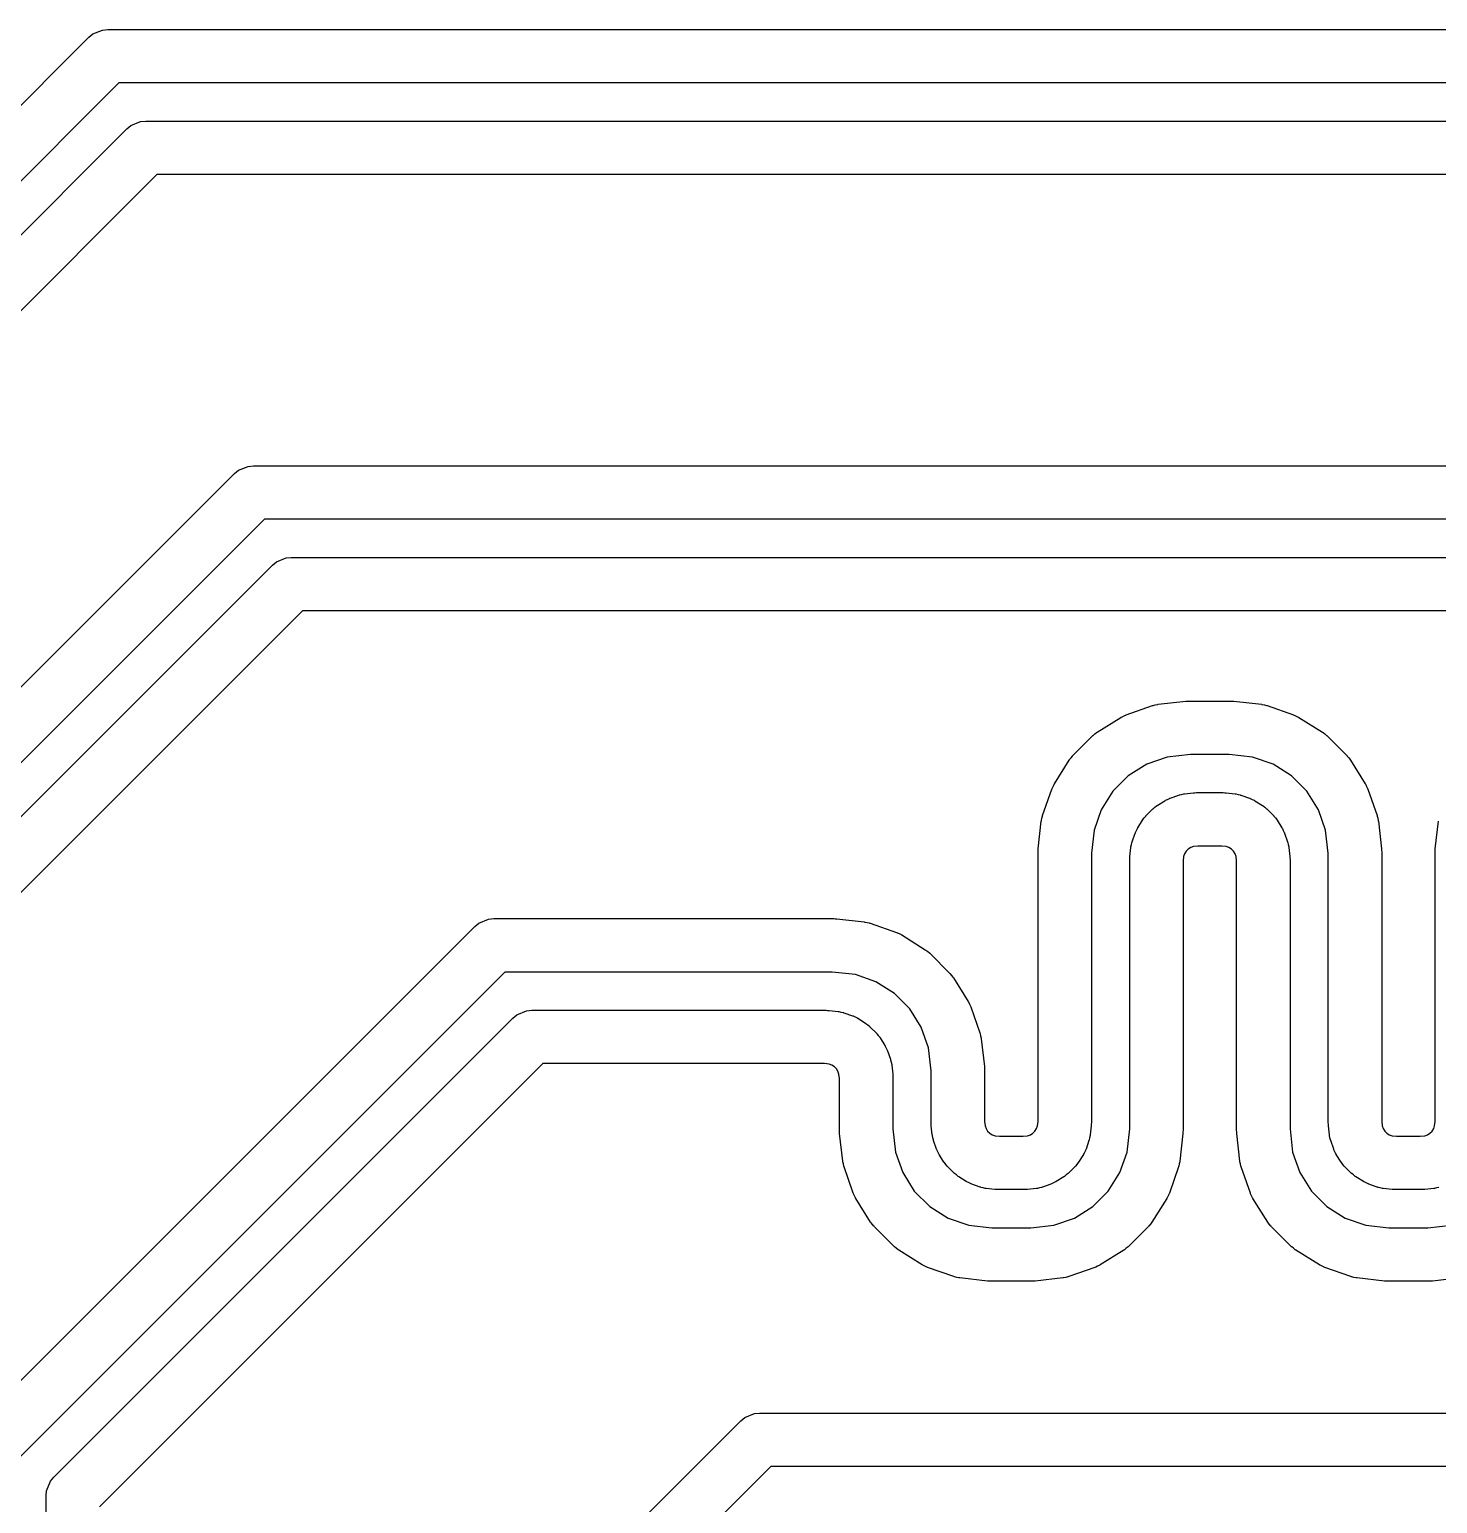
# Model space of a CAD drawing. Extents: x 2.36 to 5.14, y -5.39 to -2.61.
# Drawn here: x 4.0599 to 4.3503, y -3.3891 to -3.085 of the extents above; entities that cross this region are included whole.
import ezdxf

# ---------------------------------------------------------------- set-up
doc = ezdxf.new("R2010")
doc.units = 0
doc.header["$MEASUREMENT"] = 0
doc.layers.add('BLACK', color=7, linetype='CONTINUOUS')

msp = doc.modelspace()

# ---------------------------------------------------------------- linework, layer by layer
at = {"layer": 'BLACK', "linetype": 'CONTINUOUS'}
for p, q in [((4.07219, -3.08665), (4.07302, -3.08597)), ((4.07302, -3.08597), (4.07501, -3.08515)), ((4.07302, -3.08597), (4.07302, -3.08597)), ((4.07501, -3.08515), (4.07609, -3.08504)), ((4.07609, -3.08504), (4.63391, -3.08504)), ((3.88665, -3.27219), (4.07219, -3.08665)), ((4.07837, -3.09606), (3.89606, -3.27837)), ((4.63163, -3.09606), (4.07837, -3.09606)), ((4.08085, -3.10487), (4.08284, -3.10404)), ((4.08284, -3.10404), (4.08391, -3.10394)), ((4.08391, -3.10394), (4.62609, -3.10394)), ((3.90555, -3.28002), (4.08002, -3.10555)), ((4.08002, -3.10555), (4.08085, -3.10487)), ((4.0862, -3.11496), (3.91496, -3.2862)), ((4.6238, -3.11496), (4.0862, -3.11496)), ((3.94665, -3.33219), (4.10219, -3.17665)), ((4.10219, -3.17665), (4.10302, -3.17597)), ((4.10302, -3.17597), (4.10501, -3.17515)), ((4.10501, -3.17515), (4.10609, -3.17504)), ((4.10609, -3.17504), (4.56391, -3.17504)), ((4.10837, -3.18606), (3.95606, -3.33837)), ((4.56163, -3.18606), (4.10837, -3.18606)), ((3.96555, -3.34002), (4.11002, -3.19555)), ((4.11002, -3.19555), (4.11085, -3.19487)), ((4.11085, -3.19487), (4.11284, -3.19404)), ((4.11284, -3.19404), (4.11391, -3.19394)), ((4.11391, -3.19394), (4.55609, -3.19394)), ((4.1162, -3.20496), (3.97496, -3.3462)), ((4.5538, -3.20496), (4.1162, -3.20496)), ((4.28608, -3.2264), (4.29149, -3.22451)), ((4.29149, -3.22451), (4.2916, -3.22448)), ((4.2916, -3.22448), (4.29164, -3.22446)), ((4.29164, -3.22446), (4.29209, -3.22436)), ((4.29209, -3.22436), (4.29254, -3.22425)), ((4.29254, -3.22425), (4.29259, -3.22426)), ((4.29259, -3.22426), (4.2927, -3.22423)), ((4.2927, -3.22423), (4.29839, -3.22359)), ((4.29839, -3.22359), (4.2987, -3.22359)), ((4.2987, -3.22359), (4.29901, -3.22356)), ((4.29901, -3.22356), (4.30766, -3.22356)), ((4.30766, -3.22356), (4.30797, -3.22359)), ((4.30797, -3.22359), (4.30828, -3.22359)), ((4.30828, -3.22359), (4.31397, -3.22423)), ((4.31397, -3.22423), (4.31408, -3.22426)), ((4.31408, -3.22426), (4.31413, -3.22425)), ((4.31413, -3.22425), (4.31458, -3.22436)), ((4.31458, -3.22436), (4.31503, -3.22446)), ((4.31503, -3.22446), (4.31507, -3.22448)), ((4.31507, -3.22448), (4.31518, -3.22451)), ((4.31518, -3.22451), (4.32059, -3.2264)), ((4.28012, -3.22999), (4.28497, -3.22694)), ((4.28497, -3.22694), (4.28507, -3.22689)), ((4.28507, -3.22689), (4.2851, -3.22686)), ((4.2851, -3.22686), (4.28552, -3.22666)), ((4.28552, -3.22666), (4.28594, -3.22645)), ((4.28594, -3.22645), (4.28599, -3.22645)), ((4.28599, -3.22645), (4.28608, -3.2264)), ((4.32059, -3.2264), (4.32068, -3.22645)), ((4.32068, -3.22645), (4.32073, -3.22645)), ((4.32073, -3.22645), (4.32114, -3.22666)), ((4.32114, -3.22666), (4.32157, -3.22686)), ((4.32157, -3.22686), (4.3216, -3.22689)), ((4.3216, -3.22689), (4.3217, -3.22694)), ((4.3217, -3.22694), (4.32655, -3.22999)), ((4.2751, -3.23481), (4.27915, -3.23076)), ((4.27915, -3.23076), (4.27923, -3.23069)), ((4.27923, -3.23069), (4.27926, -3.23065)), ((4.27926, -3.23065), (4.27963, -3.23036)), ((4.27963, -3.23036), (4.27999, -3.23007)), ((4.27999, -3.23007), (4.28003, -3.23005)), ((4.28003, -3.23005), (4.28012, -3.22999)), ((4.32655, -3.22999), (4.32663, -3.23005)), ((4.32663, -3.23005), (4.32668, -3.23007)), ((4.32668, -3.23007), (4.32704, -3.23036)), ((4.32704, -3.23036), (4.3274, -3.23065)), ((4.3274, -3.23065), (4.32743, -3.23069)), ((4.32743, -3.23069), (4.32752, -3.23076)), ((4.32752, -3.23076), (4.33157, -3.23481)), ((4.27471, -3.23529), (4.27499, -3.23492)), ((4.27499, -3.23492), (4.27503, -3.23489)), ((4.27503, -3.23489), (4.2751, -3.23481)), ((4.29932, -3.23458), (4.29455, -3.23512)), ((4.30735, -3.23458), (4.29932, -3.23458)), ((4.31212, -3.23512), (4.30735, -3.23458)), ((4.33157, -3.23481), (4.33164, -3.23489)), ((4.33164, -3.23489), (4.33168, -3.23492)), ((4.33168, -3.23492), (4.33196, -3.23529)), ((4.27128, -3.24063), (4.27433, -3.23577)), ((4.27433, -3.23577), (4.27439, -3.23569)), ((4.27439, -3.23569), (4.27441, -3.23564)), ((4.27441, -3.23564), (4.27471, -3.23529)), ((4.29031, -3.2366), (4.28651, -3.23899)), ((4.29455, -3.23512), (4.29031, -3.2366)), ((4.31636, -3.2366), (4.31212, -3.23512)), ((4.32016, -3.23899), (4.31636, -3.2366)), ((4.33196, -3.23529), (4.33225, -3.23564)), ((4.33225, -3.23564), (4.33227, -3.23569)), ((4.33227, -3.23569), (4.33234, -3.23577)), ((4.33234, -3.23577), (4.33539, -3.24063)), ((4.271, -3.24118), (4.2712, -3.24076)), ((4.2712, -3.24076), (4.27123, -3.24072)), ((4.27123, -3.24072), (4.27128, -3.24063)), ((4.28651, -3.23899), (4.28333, -3.24216)), ((4.32333, -3.24216), (4.32016, -3.23899)), ((4.33539, -3.24063), (4.33543, -3.24072)), ((4.33543, -3.24072), (4.33547, -3.24076)), ((4.33547, -3.24076), (4.33566, -3.24118)), ((4.26885, -3.24715), (4.27074, -3.24174)), ((4.27074, -3.24174), (4.27079, -3.24164)), ((4.27079, -3.24164), (4.2708, -3.24159)), ((4.2708, -3.24159), (4.271, -3.24118)), ((4.28333, -3.24216), (4.28094, -3.24597)), ((4.29249, -3.2451), (4.29406, -3.24412)), ((4.29406, -3.24412), (4.29415, -3.24407)), ((4.29415, -3.24407), (4.29419, -3.24404)), ((4.29419, -3.24404), (4.29461, -3.24384)), ((4.29461, -3.24384), (4.29503, -3.24364)), ((4.29503, -3.24364), (4.29507, -3.24363)), ((4.29507, -3.24363), (4.29517, -3.24358)), ((4.29517, -3.24358), (4.29692, -3.24297)), ((4.29692, -3.24297), (4.29702, -3.24295)), ((4.29702, -3.24295), (4.29706, -3.24292)), ((4.29706, -3.24292), (4.29752, -3.24283)), ((4.29752, -3.24283), (4.29797, -3.24272)), ((4.29797, -3.24272), (4.29802, -3.24272)), ((4.29802, -3.24272), (4.29812, -3.2427)), ((4.29812, -3.2427), (4.29996, -3.24249)), ((4.29996, -3.24249), (4.30027, -3.24249)), ((4.30027, -3.24249), (4.30058, -3.24246)), ((4.30058, -3.24246), (4.30609, -3.24246)), ((4.30609, -3.24246), (4.3064, -3.24249)), ((4.3064, -3.24249), (4.30671, -3.24249)), ((4.30671, -3.24249), (4.30855, -3.2427)), ((4.30855, -3.2427), (4.30865, -3.24272)), ((4.30865, -3.24272), (4.3087, -3.24272)), ((4.3087, -3.24272), (4.30915, -3.24283)), ((4.30915, -3.24283), (4.3096, -3.24292)), ((4.3096, -3.24292), (4.30965, -3.24295)), ((4.30965, -3.24295), (4.30975, -3.24297)), ((4.30975, -3.24297), (4.3115, -3.24358)), ((4.3115, -3.24358), (4.31159, -3.24363)), ((4.31159, -3.24363), (4.31164, -3.24364)), ((4.31164, -3.24364), (4.31206, -3.24384)), ((4.31206, -3.24384), (4.31248, -3.24404)), ((4.31248, -3.24404), (4.31251, -3.24407)), ((4.31251, -3.24407), (4.31261, -3.24412)), ((4.31261, -3.24412), (4.31418, -3.2451)), ((4.32572, -3.24597), (4.32333, -3.24216)), ((4.33566, -3.24118), (4.33587, -3.24159)), ((4.33587, -3.24159), (4.33588, -3.24164)), ((4.33588, -3.24164), (4.33592, -3.24174)), ((4.33592, -3.24174), (4.33782, -3.24715)), ((4.26883, -3.24725), (4.26885, -3.24715)), ((4.28094, -3.24597), (4.27946, -3.2502)), ((4.29015, -3.24726), (4.29022, -3.24718)), ((4.29022, -3.24718), (4.29153, -3.24587)), ((4.29153, -3.24587), (4.29161, -3.24581)), ((4.29161, -3.24581), (4.29164, -3.24577)), ((4.29164, -3.24577), (4.292, -3.24548)), ((4.292, -3.24548), (4.29236, -3.24519)), ((4.29236, -3.24519), (4.29241, -3.24517)), ((4.29241, -3.24517), (4.29249, -3.2451)), ((4.31418, -3.2451), (4.31426, -3.24517)), ((4.31426, -3.24517), (4.31431, -3.24519)), ((4.31431, -3.24519), (4.31466, -3.24548)), ((4.31466, -3.24548), (4.31503, -3.24577)), ((4.31503, -3.24577), (4.31506, -3.24581)), ((4.31506, -3.24581), (4.31514, -3.24587)), ((4.31514, -3.24587), (4.31645, -3.24718)), ((4.31645, -3.24718), (4.31652, -3.24726)), ((4.32721, -3.2502), (4.32572, -3.24597)), ((4.33782, -3.24715), (4.33784, -3.24725)), ((4.26794, -3.25405), (4.26858, -3.24835)), ((4.26858, -3.24835), (4.2686, -3.24825)), ((4.2686, -3.2482), (4.26871, -3.24775)), ((4.2686, -3.24825), (4.2686, -3.2482)), ((4.26871, -3.24775), (4.2688, -3.2473)), ((4.2688, -3.2473), (4.26883, -3.24725)), ((4.27946, -3.2502), (4.27892, -3.25497)), ((4.28798, -3.25068), (4.28819, -3.25027)), ((4.28819, -3.25027), (4.28838, -3.24985)), ((4.28838, -3.24985), (4.28841, -3.24981)), ((4.28841, -3.24981), (4.28846, -3.24971)), ((4.28846, -3.24971), (4.28945, -3.24815)), ((4.28945, -3.24815), (4.28951, -3.24806)), ((4.28951, -3.24806), (4.28953, -3.24802)), ((4.28953, -3.24802), (4.28982, -3.24766)), ((4.28982, -3.24766), (4.29011, -3.24729)), ((4.29011, -3.24729), (4.29015, -3.24726)), ((4.31652, -3.24726), (4.31656, -3.24729)), ((4.31656, -3.24729), (4.31684, -3.24766)), ((4.31684, -3.24766), (4.31714, -3.24802)), ((4.31714, -3.24802), (4.31716, -3.24806)), ((4.31716, -3.24806), (4.31722, -3.24815)), ((4.31722, -3.24815), (4.31821, -3.24971)), ((4.31821, -3.24971), (4.31825, -3.24981)), ((4.31825, -3.24981), (4.31829, -3.24985)), ((4.31829, -3.24985), (4.31848, -3.25027)), ((4.31848, -3.25027), (4.31869, -3.25068)), ((4.32774, -3.25497), (4.32721, -3.2502)), ((4.33784, -3.24725), (4.33786, -3.2473)), ((4.33786, -3.2473), (4.33796, -3.24775)), ((4.33796, -3.24775), (4.33807, -3.2482)), ((4.33807, -3.2482), (4.33807, -3.24825)), ((4.33807, -3.24825), (4.33809, -3.24835)), ((4.33809, -3.24835), (4.33873, -3.25405)), ((4.34983, -3.25405), (4.35047, -3.24835)), ((4.28706, -3.25362), (4.28717, -3.25317)), ((4.28717, -3.25317), (4.28727, -3.25272)), ((4.28727, -3.25272), (4.28729, -3.25268)), ((4.28729, -3.25268), (4.28731, -3.25257)), ((4.28731, -3.25257), (4.28793, -3.25083)), ((4.28793, -3.25083), (4.28797, -3.25073)), ((4.28797, -3.25073), (4.28798, -3.25068)), ((4.31869, -3.25068), (4.3187, -3.25073)), ((4.3187, -3.25073), (4.31874, -3.25083)), ((4.31874, -3.25083), (4.31935, -3.25257)), ((4.31935, -3.25257), (4.31938, -3.25268)), ((4.31938, -3.25268), (4.3194, -3.25272)), ((4.3194, -3.25272), (4.3195, -3.25317)), ((4.3195, -3.25317), (4.31961, -3.25362)), ((4.2679, -3.25466), (4.26793, -3.25436)), ((4.2679, -3.31026), (4.2679, -3.25466)), ((4.26793, -3.25436), (4.26794, -3.25405)), ((4.27892, -3.25497), (4.27892, -3.31057)), ((4.2868, -3.25623), (4.28683, -3.25593)), ((4.2868, -3.31183), (4.2868, -3.25623)), ((4.28683, -3.25562), (4.28704, -3.25378)), ((4.28683, -3.25593), (4.28683, -3.25562)), ((4.28704, -3.25378), (4.28706, -3.25367)), ((4.28706, -3.25367), (4.28706, -3.25362)), ((4.29793, -3.25563), (4.29782, -3.25654)), ((4.29813, -3.25505), (4.29793, -3.25563)), ((4.29845, -3.25454), (4.29813, -3.25505)), ((4.29888, -3.25411), (4.29845, -3.25454)), ((4.2994, -3.25378), (4.29888, -3.25411)), ((4.29997, -3.25358), (4.2994, -3.25378)), ((4.30089, -3.25348), (4.29997, -3.25358)), ((4.30578, -3.25348), (4.30089, -3.25348)), ((4.3067, -3.25358), (4.30578, -3.25348)), ((4.30727, -3.25378), (4.3067, -3.25358)), ((4.30779, -3.25411), (4.30727, -3.25378)), ((4.30822, -3.25454), (4.30779, -3.25411)), ((4.30854, -3.25505), (4.30822, -3.25454)), ((4.30874, -3.25563), (4.30854, -3.25505)), ((4.30885, -3.25654), (4.30874, -3.25563)), ((4.31961, -3.25362), (4.31961, -3.25367)), ((4.31961, -3.25367), (4.31963, -3.25378)), ((4.31963, -3.25378), (4.31983, -3.25562)), ((4.31983, -3.25562), (4.31984, -3.25593)), ((4.31984, -3.25593), (4.31987, -3.25623)), ((4.31987, -3.25623), (4.31987, -3.31183)), ((4.32774, -3.31057), (4.32774, -3.25497)), ((4.33873, -3.25405), (4.33874, -3.25436)), ((4.33874, -3.25436), (4.33877, -3.25466)), ((4.33877, -3.25466), (4.33877, -3.31026)), ((4.34979, -3.25466), (4.34982, -3.25436)), ((4.34979, -3.31026), (4.34979, -3.25466)), ((4.34982, -3.25436), (4.34983, -3.25405)), ((4.29782, -3.25654), (4.29782, -3.31214)), ((4.30885, -3.31214), (4.30885, -3.25654)), ((4.15461, -3.26855), (4.15569, -3.26844)), ((4.15569, -3.26844), (4.22577, -3.26844)), ((4.22577, -3.26844), (4.22608, -3.26847)), ((4.22608, -3.26847), (4.22639, -3.26847)), ((4.22639, -3.26847), (4.23208, -3.26912)), ((4.04605, -3.37579), (4.15179, -3.27005)), ((4.15179, -3.27005), (4.15262, -3.26937)), ((4.15262, -3.26937), (4.15461, -3.26855)), ((4.23208, -3.26912), (4.23219, -3.26914)), ((4.23219, -3.26914), (4.23224, -3.26914)), ((4.23224, -3.26914), (4.23269, -3.26924)), ((4.23269, -3.26924), (4.23314, -3.26934)), ((4.23314, -3.26934), (4.23318, -3.26937)), ((4.23318, -3.26937), (4.23329, -3.26939)), ((4.23329, -3.26939), (4.2387, -3.27128)), ((4.2387, -3.27128), (4.23879, -3.27133)), ((4.23879, -3.27133), (4.23884, -3.27134)), ((4.23884, -3.27134), (4.23925, -3.27154)), ((4.23925, -3.27154), (4.23968, -3.27174)), ((4.23968, -3.27174), (4.23971, -3.27177)), ((4.23971, -3.27177), (4.23981, -3.27182)), ((4.23981, -3.27182), (4.24466, -3.27487)), ((4.24466, -3.27487), (4.24474, -3.27493)), ((4.24474, -3.27493), (4.24479, -3.27495)), ((4.24479, -3.27495), (4.24515, -3.27525)), ((4.24515, -3.27525), (4.24551, -3.27553)), ((4.24551, -3.27553), (4.24554, -3.27557)), ((4.24554, -3.27557), (4.24563, -3.27564)), ((4.24563, -3.27564), (4.24968, -3.27969)), ((4.15797, -3.27946), (4.05546, -3.38197)), ((4.22546, -3.27946), (4.15797, -3.27946)), ((4.23023, -3.28), (4.22546, -3.27946)), ((4.23447, -3.28148), (4.23023, -3.28)), ((4.24968, -3.27969), (4.24975, -3.27977)), ((4.24975, -3.27977), (4.24979, -3.2798)), ((4.24979, -3.2798), (4.25007, -3.28017)), ((4.25007, -3.28017), (4.25036, -3.28053)), ((4.25036, -3.28053), (4.25038, -3.28057)), ((4.25038, -3.28057), (4.25045, -3.28066)), ((4.25045, -3.28066), (4.2535, -3.28551)), ((4.23827, -3.28387), (4.23447, -3.28148)), ((4.24144, -3.28705), (4.23827, -3.28387)), ((4.2535, -3.28551), (4.25355, -3.2856)), ((4.25355, -3.2856), (4.25358, -3.28564)), ((4.25358, -3.28564), (4.25377, -3.28606)), ((4.25377, -3.28606), (4.25398, -3.28648)), ((4.25398, -3.28648), (4.25399, -3.28652)), ((4.25399, -3.28652), (4.25403, -3.28662)), ((4.25403, -3.28662), (4.25593, -3.29203)), ((4.06495, -3.38362), (4.15962, -3.28895)), ((4.15962, -3.28895), (4.16045, -3.28827)), ((4.16045, -3.28827), (4.16244, -3.28744)), ((4.16244, -3.28744), (4.16351, -3.28734)), ((4.16351, -3.28734), (4.2242, -3.28734)), ((4.2242, -3.28734), (4.22451, -3.28737)), ((4.22451, -3.28737), (4.22482, -3.28737)), ((4.22482, -3.28737), (4.22666, -3.28758)), ((4.22666, -3.28758), (4.22676, -3.2876)), ((4.22676, -3.2876), (4.22681, -3.2876)), ((4.22681, -3.2876), (4.22726, -3.28771)), ((4.22726, -3.28771), (4.22771, -3.2878)), ((4.22771, -3.2878), (4.22776, -3.28783)), ((4.22776, -3.28783), (4.22786, -3.28785)), ((4.22786, -3.28785), (4.22961, -3.28847)), ((4.22961, -3.28847), (4.2297, -3.28851)), ((4.2297, -3.28851), (4.22975, -3.28852)), ((4.22975, -3.28852), (4.23017, -3.28873)), ((4.23017, -3.28873), (4.23059, -3.28892)), ((4.23059, -3.28892), (4.23062, -3.28895)), ((4.23062, -3.28895), (4.23072, -3.289)), ((4.23072, -3.289), (4.23229, -3.28999)), ((4.24383, -3.29085), (4.24144, -3.28705)), ((4.23229, -3.28999), (4.23237, -3.29005)), ((4.23237, -3.29005), (4.23242, -3.29007)), ((4.23242, -3.29007), (4.23278, -3.29036)), ((4.23278, -3.29036), (4.23314, -3.29065)), ((4.23314, -3.29065), (4.23317, -3.29069)), ((4.23317, -3.29069), (4.23325, -3.29076)), ((4.23325, -3.29076), (4.23456, -3.29206)), ((4.23456, -3.29206), (4.23463, -3.29215)), ((4.23463, -3.29215), (4.23467, -3.29218)), ((4.23467, -3.29218), (4.23495, -3.29254)), ((4.23495, -3.29254), (4.23525, -3.2929)), ((4.24532, -3.29509), (4.24383, -3.29085)), ((4.25593, -3.29203), (4.25595, -3.29213)), ((4.25595, -3.29213), (4.25598, -3.29218)), ((4.25598, -3.29218), (4.25607, -3.29263)), ((4.25607, -3.29263), (4.25618, -3.29308)), ((4.23525, -3.2929), (4.23527, -3.29295)), ((4.23527, -3.29295), (4.23533, -3.29303)), ((4.23533, -3.29303), (4.23632, -3.2946)), ((4.23632, -3.2946), (4.23636, -3.29469)), ((4.23636, -3.29469), (4.2364, -3.29473)), ((4.2364, -3.29473), (4.23659, -3.29515)), ((4.23659, -3.29515), (4.2368, -3.29556)), ((4.2368, -3.29556), (4.23681, -3.29561)), ((4.23681, -3.29561), (4.23685, -3.29571)), ((4.23685, -3.29571), (4.23746, -3.29746)), ((4.24585, -3.29986), (4.24532, -3.29509)), ((4.25618, -3.29308), (4.25618, -3.29313)), ((4.25618, -3.29313), (4.2562, -3.29323)), ((4.2562, -3.29323), (4.25684, -3.29893)), ((4.1658, -3.29836), (4.07436, -3.3898)), ((4.22389, -3.29836), (4.1658, -3.29836)), ((4.22481, -3.29846), (4.22389, -3.29836)), ((4.22538, -3.29866), (4.22481, -3.29846)), ((4.2259, -3.29899), (4.22538, -3.29866)), ((4.23746, -3.29746), (4.23749, -3.29756)), ((4.23749, -3.29756), (4.23751, -3.2976)), ((4.23751, -3.2976), (4.23761, -3.29805)), ((4.23761, -3.29805), (4.23772, -3.29851)), ((4.23772, -3.29851), (4.23772, -3.29856)), ((4.23772, -3.29856), (4.23774, -3.29866)), ((4.23774, -3.29866), (4.23794, -3.3005)), ((4.25684, -3.29893), (4.25685, -3.29924)), ((4.22633, -3.29942), (4.2259, -3.29899)), ((4.22665, -3.29994), (4.22633, -3.29942)), ((4.22685, -3.30051), (4.22665, -3.29994)), ((4.22696, -3.30143), (4.22685, -3.30051)), ((4.22696, -3.31214), (4.22696, -3.30143)), ((4.23794, -3.3005), (4.23795, -3.30081)), ((4.23795, -3.30081), (4.23798, -3.30112)), ((4.23798, -3.30112), (4.23798, -3.31183)), ((4.24585, -3.31057), (4.24585, -3.29986)), ((4.25685, -3.29924), (4.25688, -3.29955)), ((4.25688, -3.29955), (4.25688, -3.31026)), ((4.24588, -3.31087), (4.24585, -3.31057)), ((4.24589, -3.31118), (4.24588, -3.31087)), ((4.25688, -3.31026), (4.25698, -3.31117)), ((4.2678, -3.31117), (4.2679, -3.31026)), ((4.27892, -3.31057), (4.27889, -3.31087)), ((4.27889, -3.31087), (4.27889, -3.31118)), ((4.32777, -3.31087), (4.32774, -3.31057)), ((4.32778, -3.31118), (4.32777, -3.31087)), ((4.33877, -3.31026), (4.33887, -3.31117)), ((4.34969, -3.31117), (4.34979, -3.31026)), ((4.22699, -3.31244), (4.22696, -3.31214)), ((4.22699, -3.31275), (4.22699, -3.31244)), ((4.22763, -3.31845), (4.22699, -3.31275)), ((4.23798, -3.31183), (4.23852, -3.3166)), ((4.2461, -3.31302), (4.24589, -3.31118)), ((4.24612, -3.31313), (4.2461, -3.31302)), ((4.24611, -3.31318), (4.24612, -3.31313)), ((4.24622, -3.31363), (4.24611, -3.31318)), ((4.24632, -3.31408), (4.24622, -3.31363)), ((4.24634, -3.31412), (4.24632, -3.31408)), ((4.24637, -3.31423), (4.24634, -3.31412)), ((4.25698, -3.31117), (4.25718, -3.31175)), ((4.25718, -3.31175), (4.25751, -3.31226)), ((4.25751, -3.31226), (4.25794, -3.31269)), ((4.25794, -3.31269), (4.25845, -3.31302)), ((4.25845, -3.31302), (4.25903, -3.31322)), ((4.25903, -3.31322), (4.25994, -3.31332)), ((4.25994, -3.31332), (4.26484, -3.31332)), ((4.26484, -3.31332), (4.26575, -3.31322)), ((4.26575, -3.31322), (4.26633, -3.31302)), ((4.26633, -3.31302), (4.26684, -3.31269)), ((4.26684, -3.31269), (4.26727, -3.31226)), ((4.26727, -3.31226), (4.2676, -3.31175)), ((4.2676, -3.31175), (4.2678, -3.31117)), ((4.27843, -3.31412), (4.27841, -3.31423)), ((4.27846, -3.31408), (4.27843, -3.31412)), ((4.27855, -3.31363), (4.27846, -3.31408)), ((4.27866, -3.31318), (4.27855, -3.31363)), ((4.27868, -3.31302), (4.27866, -3.31313)), ((4.27866, -3.31313), (4.27866, -3.31318)), ((4.27889, -3.31118), (4.27868, -3.31302)), ((4.28626, -3.3166), (4.2868, -3.31183)), ((4.29779, -3.31275), (4.29715, -3.31845)), ((4.29782, -3.31214), (4.29779, -3.31244)), ((4.29779, -3.31244), (4.29779, -3.31275)), ((4.30888, -3.31244), (4.30885, -3.31214)), ((4.30888, -3.31275), (4.30888, -3.31244)), ((4.30952, -3.31845), (4.30888, -3.31275)), ((4.31987, -3.31183), (4.32041, -3.3166)), ((4.32799, -3.31302), (4.32778, -3.31118)), ((4.32801, -3.31313), (4.32799, -3.31302)), ((4.328, -3.31318), (4.32801, -3.31313)), ((4.32811, -3.31363), (4.328, -3.31318)), ((4.32821, -3.31408), (4.32811, -3.31363)), ((4.32823, -3.31412), (4.32821, -3.31408)), ((4.32826, -3.31423), (4.32823, -3.31412)), ((4.33887, -3.31117), (4.33907, -3.31175)), ((4.33907, -3.31175), (4.3394, -3.31226)), ((4.3394, -3.31226), (4.33983, -3.31269)), ((4.33983, -3.31269), (4.34034, -3.31302)), ((4.34034, -3.31302), (4.34092, -3.31322)), ((4.34092, -3.31322), (4.34183, -3.31332)), ((4.34183, -3.31332), (4.34673, -3.31332)), ((4.34673, -3.31332), (4.34764, -3.31322)), ((4.34764, -3.31322), (4.34822, -3.31302)), ((4.34822, -3.31302), (4.34873, -3.31269)), ((4.34873, -3.31269), (4.34916, -3.31226)), ((4.34916, -3.31226), (4.34949, -3.31175)), ((4.34949, -3.31175), (4.34969, -3.31117)), ((4.23852, -3.3166), (4.24, -3.32083)), ((4.24698, -3.31597), (4.24637, -3.31423)), ((4.24703, -3.31607), (4.24698, -3.31597)), ((4.24703, -3.31612), (4.24703, -3.31607)), ((4.24724, -3.31653), (4.24703, -3.31612)), ((4.24744, -3.31695), (4.24724, -3.31653)), ((4.24747, -3.31699), (4.24744, -3.31695)), ((4.24752, -3.31709), (4.24747, -3.31699)), ((4.2485, -3.31865), (4.24752, -3.31709)), ((4.27726, -3.31709), (4.27628, -3.31865)), ((4.27731, -3.31699), (4.27726, -3.31709)), ((4.27734, -3.31695), (4.27731, -3.31699)), ((4.27754, -3.31653), (4.27734, -3.31695)), ((4.27774, -3.31612), (4.27754, -3.31653)), ((4.27775, -3.31607), (4.27774, -3.31612)), ((4.2778, -3.31597), (4.27775, -3.31607)), ((4.27841, -3.31423), (4.2778, -3.31597)), ((4.28478, -3.32083), (4.28626, -3.3166)), ((4.32041, -3.3166), (4.32189, -3.32083)), ((4.32887, -3.31597), (4.32826, -3.31423)), ((4.32892, -3.31607), (4.32887, -3.31597)), ((4.32892, -3.31612), (4.32892, -3.31607)), ((4.32913, -3.31653), (4.32892, -3.31612)), ((4.32933, -3.31695), (4.32913, -3.31653)), ((4.32936, -3.31699), (4.32933, -3.31695)), ((4.32941, -3.31709), (4.32936, -3.31699)), ((4.33039, -3.31865), (4.32941, -3.31709)), ((4.22765, -3.31855), (4.22763, -3.31845)), ((4.22765, -3.3186), (4.22765, -3.31855)), ((4.22776, -3.31905), (4.22765, -3.3186)), ((4.22786, -3.3195), (4.22776, -3.31905)), ((4.22788, -3.31955), (4.22786, -3.3195)), ((4.22791, -3.31965), (4.22788, -3.31955)), ((4.2298, -3.32506), (4.22791, -3.31965)), ((4.24857, -3.31874), (4.2485, -3.31865)), ((4.24859, -3.31878), (4.24857, -3.31874)), ((4.24888, -3.31914), (4.24859, -3.31878)), ((4.24916, -3.31951), (4.24888, -3.31914)), ((4.2492, -3.31954), (4.24916, -3.31951)), ((4.24927, -3.31962), (4.2492, -3.31954)), ((4.25058, -3.32093), (4.24927, -3.31962)), ((4.27551, -3.31962), (4.2742, -3.32093)), ((4.27557, -3.31954), (4.27551, -3.31962)), ((4.27561, -3.31951), (4.27557, -3.31954)), ((4.2759, -3.31914), (4.27561, -3.31951)), ((4.27619, -3.31878), (4.2759, -3.31914)), ((4.27621, -3.31874), (4.27619, -3.31878)), ((4.27628, -3.31865), (4.27621, -3.31874)), ((4.29687, -3.31965), (4.29498, -3.32506)), ((4.2969, -3.31955), (4.29687, -3.31965)), ((4.29692, -3.3195), (4.2969, -3.31955)), ((4.29702, -3.31905), (4.29692, -3.3195)), ((4.29713, -3.3186), (4.29702, -3.31905)), ((4.29715, -3.31845), (4.29712, -3.31855)), ((4.29712, -3.31855), (4.29713, -3.3186)), ((4.30954, -3.31855), (4.30952, -3.31845)), ((4.30954, -3.3186), (4.30954, -3.31855)), ((4.30965, -3.31905), (4.30954, -3.3186)), ((4.30975, -3.3195), (4.30965, -3.31905)), ((4.30977, -3.31955), (4.30975, -3.3195)), ((4.3098, -3.31965), (4.30977, -3.31955)), ((4.31169, -3.32506), (4.3098, -3.31965)), ((4.33046, -3.31874), (4.33039, -3.31865)), ((4.33048, -3.31878), (4.33046, -3.31874)), ((4.33077, -3.31914), (4.33048, -3.31878)), ((4.33105, -3.31951), (4.33077, -3.31914)), ((4.33109, -3.31954), (4.33105, -3.31951)), ((4.33116, -3.31962), (4.33109, -3.31954)), ((4.33247, -3.32093), (4.33116, -3.31962)), ((4.24, -3.32083), (4.24239, -3.32464)), ((4.25066, -3.32099), (4.25058, -3.32093)), ((4.25069, -3.32103), (4.25066, -3.32099)), ((4.25106, -3.32132), (4.25069, -3.32103)), ((4.25142, -3.32161), (4.25106, -3.32132)), ((4.25146, -3.32163), (4.25142, -3.32161)), ((4.25155, -3.3217), (4.25146, -3.32163)), ((4.25311, -3.32268), (4.25155, -3.3217)), ((4.25321, -3.32273), (4.25311, -3.32268)), ((4.25325, -3.32276), (4.25321, -3.32273)), ((4.25367, -3.32296), (4.25325, -3.32276)), ((4.25408, -3.32316), (4.25367, -3.32296)), ((4.25413, -3.32317), (4.25408, -3.32316)), ((4.25423, -3.32322), (4.25413, -3.32317)), ((4.25597, -3.32383), (4.25423, -3.32322)), ((4.27055, -3.32322), (4.2688, -3.32383)), ((4.27065, -3.32317), (4.27055, -3.32322)), ((4.2707, -3.32316), (4.27065, -3.32317)), ((4.27111, -3.32296), (4.2707, -3.32316)), ((4.27153, -3.32276), (4.27111, -3.32296)), ((4.27157, -3.32273), (4.27153, -3.32276)), ((4.27166, -3.32268), (4.27157, -3.32273)), ((4.27323, -3.3217), (4.27166, -3.32268)), ((4.27332, -3.32163), (4.27323, -3.3217)), ((4.27336, -3.32161), (4.27332, -3.32163)), ((4.27372, -3.32132), (4.27336, -3.32161)), ((4.27409, -3.32103), (4.27372, -3.32132)), ((4.27411, -3.32099), (4.27409, -3.32103)), ((4.2742, -3.32093), (4.27411, -3.32099)), ((4.28239, -3.32464), (4.28478, -3.32083)), ((4.32189, -3.32083), (4.32428, -3.32464)), ((4.33255, -3.32099), (4.33247, -3.32093)), ((4.33258, -3.32103), (4.33255, -3.32099)), ((4.33295, -3.32132), (4.33258, -3.32103)), ((4.33331, -3.32161), (4.33295, -3.32132)), ((4.33335, -3.32163), (4.33331, -3.32161)), ((4.33344, -3.3217), (4.33335, -3.32163)), ((4.335, -3.32268), (4.33344, -3.3217)), ((4.3351, -3.32273), (4.335, -3.32268)), ((4.33514, -3.32276), (4.3351, -3.32273)), ((4.33556, -3.32296), (4.33514, -3.32276)), ((4.33597, -3.32316), (4.33556, -3.32296)), ((4.33602, -3.32317), (4.33597, -3.32316)), ((4.33612, -3.32322), (4.33602, -3.32317)), ((4.33786, -3.32383), (4.33612, -3.32322)), ((4.22984, -3.32516), (4.2298, -3.32506)), ((4.22985, -3.32521), (4.22984, -3.32516)), ((4.23006, -3.32562), (4.22985, -3.32521)), ((4.23026, -3.32604), (4.23006, -3.32562)), ((4.23029, -3.32608), (4.23026, -3.32604)), ((4.23034, -3.32617), (4.23029, -3.32608)), ((4.23338, -3.33103), (4.23034, -3.32617)), ((4.24239, -3.32464), (4.24556, -3.32781)), ((4.25608, -3.32385), (4.25597, -3.32383)), ((4.25612, -3.32388), (4.25608, -3.32385)), ((4.25657, -3.32397), (4.25612, -3.32388)), ((4.25702, -3.32408), (4.25657, -3.32397)), ((4.25707, -3.32408), (4.25702, -3.32408)), ((4.25718, -3.3241), (4.25707, -3.32408)), ((4.25902, -3.32431), (4.25718, -3.3241)), ((4.25933, -3.32431), (4.25902, -3.32431)), ((4.25963, -3.32434), (4.25933, -3.32431)), ((4.26514, -3.32434), (4.25963, -3.32434)), ((4.26545, -3.32431), (4.26514, -3.32434)), ((4.26576, -3.32431), (4.26545, -3.32431)), ((4.2676, -3.3241), (4.26576, -3.32431)), ((4.26771, -3.32408), (4.2676, -3.3241)), ((4.26776, -3.32408), (4.26771, -3.32408)), ((4.26821, -3.32397), (4.26776, -3.32408)), ((4.26866, -3.32388), (4.26821, -3.32397)), ((4.2687, -3.32385), (4.26866, -3.32388)), ((4.2688, -3.32383), (4.2687, -3.32385)), ((4.27921, -3.32781), (4.28239, -3.32464)), ((4.29444, -3.32617), (4.29139, -3.33103)), ((4.29449, -3.32608), (4.29444, -3.32617)), ((4.29452, -3.32604), (4.29449, -3.32608)), ((4.29472, -3.32562), (4.29452, -3.32604)), ((4.29492, -3.32521), (4.29472, -3.32562)), ((4.29493, -3.32516), (4.29492, -3.32521)), ((4.29498, -3.32506), (4.29493, -3.32516)), ((4.31173, -3.32516), (4.31169, -3.32506)), ((4.31174, -3.32521), (4.31173, -3.32516)), ((4.31195, -3.32562), (4.31174, -3.32521)), ((4.31214, -3.32604), (4.31195, -3.32562)), ((4.31218, -3.32608), (4.31214, -3.32604)), ((4.31223, -3.32617), (4.31218, -3.32608)), ((4.31527, -3.33103), (4.31223, -3.32617)), ((4.32428, -3.32464), (4.32745, -3.32781)), ((4.33797, -3.32385), (4.33786, -3.32383)), ((4.33801, -3.32388), (4.33797, -3.32385)), ((4.33846, -3.32397), (4.33801, -3.32388)), ((4.33891, -3.32408), (4.33846, -3.32397)), ((4.33896, -3.32408), (4.33891, -3.32408)), ((4.33907, -3.3241), (4.33896, -3.32408)), ((4.34091, -3.32431), (4.33907, -3.3241)), ((4.34121, -3.32431), (4.34091, -3.32431)), ((4.34152, -3.32434), (4.34121, -3.32431)), ((4.34703, -3.32434), (4.34152, -3.32434)), ((4.34734, -3.32431), (4.34703, -3.32434)), ((4.34765, -3.32431), (4.34734, -3.32431)), ((4.34949, -3.3241), (4.34765, -3.32431)), ((4.3496, -3.32408), (4.34949, -3.3241)), ((4.34964, -3.32408), (4.3496, -3.32408)), ((4.3501, -3.32397), (4.34964, -3.32408)), ((4.35055, -3.32388), (4.3501, -3.32397)), ((4.24556, -3.32781), (4.24936, -3.3302)), ((4.27541, -3.3302), (4.27921, -3.32781)), ((4.32745, -3.32781), (4.33125, -3.3302)), ((4.23345, -3.33111), (4.23338, -3.33103)), ((4.23347, -3.33116), (4.23345, -3.33111)), ((4.23376, -3.33151), (4.23347, -3.33116)), ((4.23405, -3.33188), (4.23376, -3.33151)), ((4.23409, -3.33191), (4.23405, -3.33188)), ((4.23415, -3.33199), (4.23409, -3.33191)), ((4.23821, -3.33604), (4.23415, -3.33199)), ((4.24936, -3.3302), (4.2536, -3.33168)), ((4.2536, -3.33168), (4.25837, -3.33222)), ((4.25837, -3.33222), (4.2664, -3.33222)), ((4.2664, -3.33222), (4.27118, -3.33168)), ((4.27118, -3.33168), (4.27541, -3.3302)), ((4.29062, -3.33199), (4.28657, -3.33604)), ((4.29069, -3.33191), (4.29062, -3.33199)), ((4.29073, -3.33188), (4.29069, -3.33191)), ((4.29102, -3.33151), (4.29073, -3.33188)), ((4.29131, -3.33116), (4.29102, -3.33151)), ((4.29133, -3.33111), (4.29131, -3.33116)), ((4.29139, -3.33103), (4.29133, -3.33111)), ((4.31534, -3.33111), (4.31527, -3.33103)), ((4.31536, -3.33116), (4.31534, -3.33111)), ((4.31565, -3.33151), (4.31536, -3.33116)), ((4.31594, -3.33188), (4.31565, -3.33151)), ((4.31598, -3.33191), (4.31594, -3.33188)), ((4.31604, -3.33199), (4.31598, -3.33191)), ((4.3201, -3.33604), (4.31604, -3.33199)), ((4.33125, -3.3302), (4.33549, -3.33168)), ((4.33549, -3.33168), (4.34026, -3.33222)), ((4.34026, -3.33222), (4.34829, -3.33222)), ((4.34829, -3.33222), (4.35307, -3.33168)), ((4.23829, -3.33611), (4.23821, -3.33604)), ((4.23832, -3.33615), (4.23829, -3.33611)), ((4.23868, -3.33644), (4.23832, -3.33615)), ((4.23904, -3.33673), (4.23868, -3.33644)), ((4.23909, -3.33675), (4.23904, -3.33673)), ((4.23917, -3.33681), (4.23909, -3.33675)), ((4.24403, -3.33986), (4.23917, -3.33681)), ((4.28561, -3.33681), (4.28075, -3.33986)), ((4.28569, -3.33675), (4.28561, -3.33681)), ((4.28574, -3.33673), (4.28569, -3.33675)), ((4.28609, -3.33644), (4.28574, -3.33673)), ((4.28646, -3.33615), (4.28609, -3.33644)), ((4.28649, -3.33611), (4.28646, -3.33615)), ((4.28657, -3.33604), (4.28649, -3.33611)), ((4.32018, -3.33611), (4.3201, -3.33604)), ((4.32021, -3.33615), (4.32018, -3.33611)), ((4.32057, -3.33644), (4.32021, -3.33615)), ((4.32093, -3.33673), (4.32057, -3.33644)), ((4.32098, -3.33675), (4.32093, -3.33673)), ((4.32106, -3.33681), (4.32098, -3.33675)), ((4.32592, -3.33986), (4.32106, -3.33681)), ((4.24412, -3.33991), (4.24403, -3.33986)), ((4.24416, -3.33994), (4.24412, -3.33991)), ((4.24458, -3.34014), (4.24416, -3.33994)), ((4.24499, -3.34035), (4.24458, -3.34014)), ((4.24504, -3.34035), (4.24499, -3.34035)), ((4.24514, -3.3404), (4.24504, -3.34035)), ((4.25055, -3.34229), (4.24514, -3.3404)), ((4.27964, -3.3404), (4.27423, -3.34229)), ((4.27974, -3.34035), (4.27964, -3.3404)), ((4.27979, -3.34035), (4.27974, -3.34035)), ((4.2802, -3.34014), (4.27979, -3.34035)), ((4.28062, -3.33994), (4.2802, -3.34014)), ((4.28066, -3.33991), (4.28062, -3.33994)), ((4.28075, -3.33986), (4.28066, -3.33991)), ((4.32601, -3.33991), (4.32592, -3.33986)), ((4.32605, -3.33994), (4.32601, -3.33991)), ((4.32647, -3.34014), (4.32605, -3.33994)), ((4.32688, -3.34035), (4.32647, -3.34014)), ((4.32693, -3.34035), (4.32688, -3.34035)), ((4.32703, -3.3404), (4.32693, -3.34035)), ((4.33244, -3.34229), (4.32703, -3.3404)), ((4.25065, -3.34232), (4.25055, -3.34229)), ((4.25069, -3.34234), (4.25065, -3.34232)), ((4.25115, -3.34244), (4.25069, -3.34234)), ((4.2516, -3.34255), (4.25115, -3.34244)), ((4.25165, -3.34254), (4.2516, -3.34255)), ((4.25175, -3.34257), (4.25165, -3.34254)), ((4.25745, -3.34321), (4.25175, -3.34257)), ((4.25776, -3.34321), (4.25745, -3.34321)), ((4.25806, -3.34324), (4.25776, -3.34321)), ((4.26671, -3.34324), (4.25806, -3.34324)), ((4.26702, -3.34321), (4.26671, -3.34324)), ((4.26733, -3.34321), (4.26702, -3.34321)), ((4.27303, -3.34257), (4.26733, -3.34321)), ((4.27313, -3.34254), (4.27303, -3.34257)), ((4.27318, -3.34255), (4.27313, -3.34254)), ((4.27363, -3.34244), (4.27318, -3.34255)), ((4.27408, -3.34234), (4.27363, -3.34244)), ((4.27413, -3.34232), (4.27408, -3.34234)), ((4.27423, -3.34229), (4.27413, -3.34232)), ((4.33254, -3.34232), (4.33244, -3.34229)), ((4.33258, -3.34234), (4.33254, -3.34232)), ((4.33304, -3.34244), (4.33258, -3.34234)), ((4.33349, -3.34255), (4.33304, -3.34244)), ((4.33354, -3.34254), (4.33349, -3.34255)), ((4.33364, -3.34257), (4.33354, -3.34254)), ((4.33934, -3.34321), (4.33364, -3.34257)), ((4.33965, -3.34321), (4.33934, -3.34321)), ((4.33995, -3.34324), (4.33965, -3.34321)), ((4.3486, -3.34324), (4.33995, -3.34324)), ((4.34891, -3.34321), (4.3486, -3.34324)), ((4.34922, -3.34321), (4.34891, -3.34321)), ((4.35492, -3.34257), (4.34922, -3.34321)), ((4.20659, -3.37205), (4.20742, -3.37137)), ((4.20742, -3.37137), (4.20941, -3.37055)), ((4.20742, -3.37137), (4.20742, -3.37137)), ((4.20941, -3.37055), (4.21049, -3.37044)), ((4.21049, -3.37044), (4.41631, -3.37044)), ((4.14405, -3.43459), (4.20659, -3.37205)), ((4.06427, -3.38445), (4.06495, -3.38362)), ((4.21277, -3.38146), (4.15346, -3.44077)), ((4.41403, -3.38146), (4.21277, -3.38146)), ((4.06334, -3.38751), (4.06344, -3.38644)), ((4.06344, -3.38644), (4.06427, -3.38445)), ((4.06334, -3.89223), (4.06334, -3.38751))]:
    msp.add_line(p, q, dxfattribs=at)

doc.saveas('drawing.dxf')
